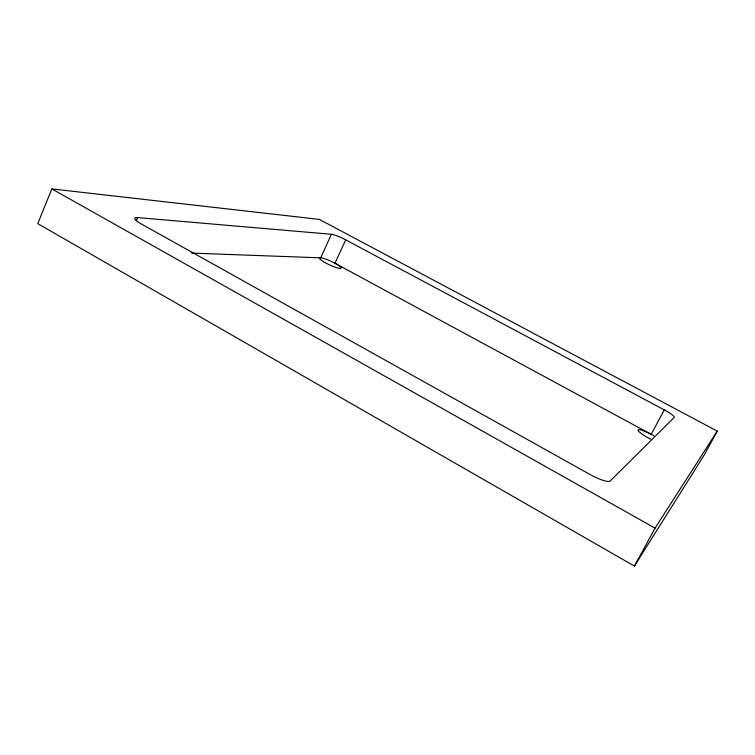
<?xml version="1.0" encoding="UTF-8"?>
<svg xmlns="http://www.w3.org/2000/svg" width="755" height="755" viewBox="0 0 755 755"><rect width="100%" height="100%" fill="white"/><g stroke="black" fill="none" stroke-linecap="round" stroke-linejoin="round"><path stroke-width="1.13" d="M51.84 188.91L37.75 223.65L634.417 566.09L704.255 454.963L717.25 431.124L319.374 219.403L51.84 188.91L655.057 528.132L717.25 431.124M136.259 220.79L137.608 217.591L331.445 234.286A11.938 1.699 25 0 1 345.743 239.882L664.258 409.889A13.071 1.963 27.6 0 1 674.234 417.43L610.238 480.944A18.828 4.134 28.1 0 1 590.419 474.716L141.742 224.207A17.167 3.256 23 0 1 137.608 217.591M331.445 234.286L320.648 257.842L191.666 253.095M345.743 239.882L334.965 263.25L651.206 434.351L664.258 409.889M634.417 566.09L655.057 528.132M650.838 439.174A13.014 2.246 27.9 0 1 638.107 429.812A13.014 2.246 27.9 0 1 654.075 435.994M323.508 261.702A11.891 1.944 24.9 0 0 341.062 268.28A11.891 1.944 24.9 0 0 326.622 259.437A11.891 1.944 24.9 0 0 323.508 261.702"/></g></svg>
